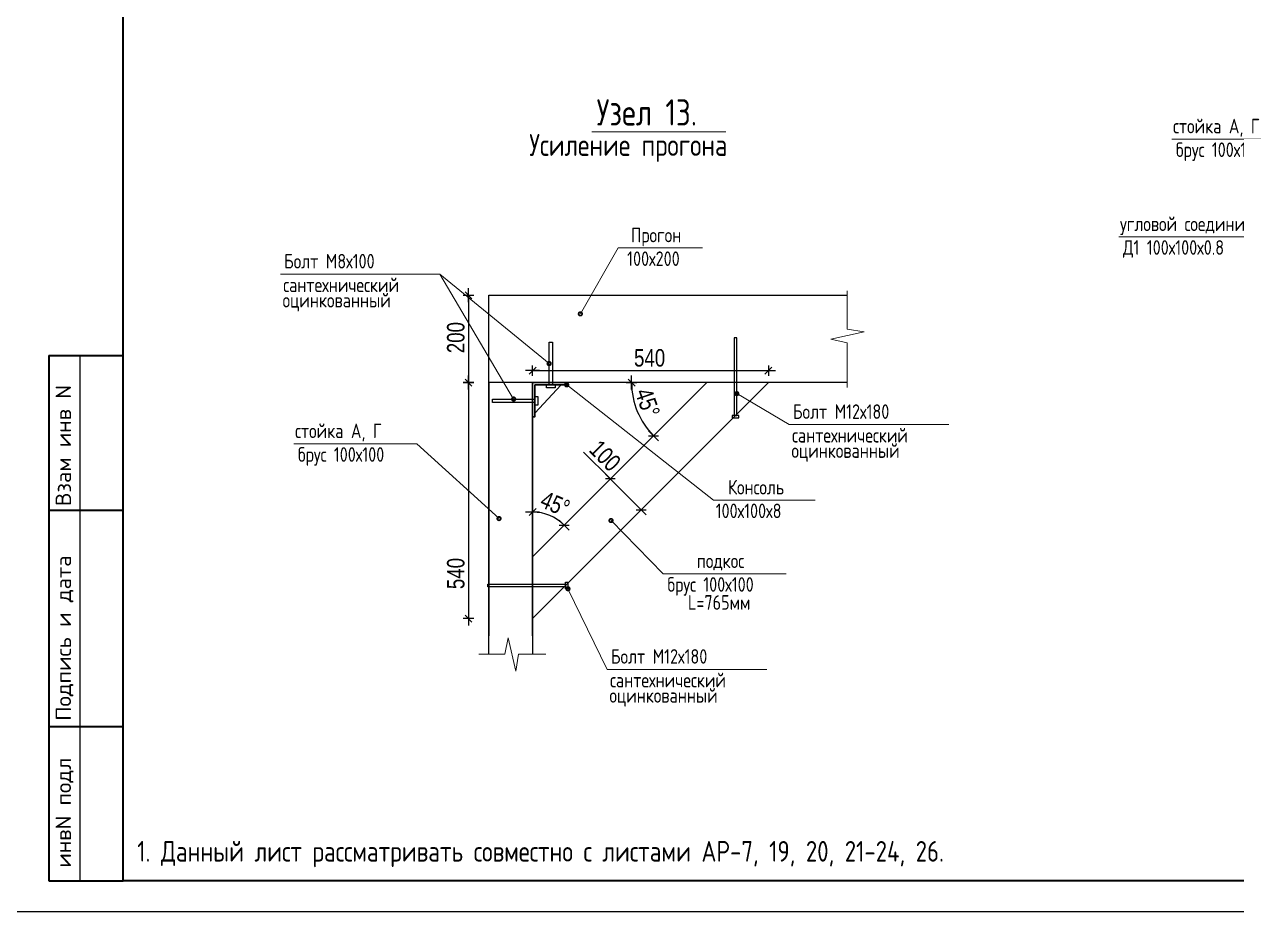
# Model space of a CAD drawing. Extents: x -12289450 to -10763036, y -7834513 to -6150123.
# Drawn here: x -10919390 to -10911059, y -7684862 to -7678769 of the extents above; entities that cross this region are included whole.
import ezdxf

# ---------------------------------------------------------------- set-up
doc = ezdxf.new("R2010")
doc.units = 0
doc.header["$LTSCALE"] = 25
doc.header["$PDMODE"] = 35
doc.layers.get('DefPoints').update_dxf_attribs({"color": 10, "lineweight": 30})
for name, color, linetype in [('003-ТЕКСТ', 7, 'Continuous'), ('004-ВСПЛИНИИ', 15, 'Continuous'), ('005-РАЗМЕРЫ', 252, 'Continuous'), ('Annotation - Text', 7, 'Continuous'), ('ArchiCAD', 7, 'Continuous'), ('EEE', 7, 'Continuous'), ('Крыши', 7, 'Continuous'), ('Новое', 51, 'Continuous')]:
    doc.layers.add(name, color=color, linetype=linetype)
for name, color, linetype, lineweight in [('RAZMER', 7, 'Continuous', 9), ('ROSTV', 5, 'Continuous', 30), ('тонк', 7, 'Continuous', 20)]:
    doc.layers.add(name, color=color, linetype=linetype, lineweight=lineweight)
doc.styles.add('GOST 2.304', font='cs_gost2304.shx')
doc.styles.add('SIMP701', font='simplex701.shx')
doc.styles.add('TXT0', font='txt', dxfattribs={"width": 0.8})
doc.dimstyles.new('Копия 3 РАЗМЕРЫ 3', dxfattribs={"dimscale": 30, "dimtxt": 4, "dimasz": 0.08, "dimexe": 0, "dimexo": 0, "dimgap": 0.9, "dimtad": 1, "dimdec": 0, "dimzin": 0, "dimdsep": 46, "dimtxsty": 'TXT0', "dimblk1": 'A8MITTA', "dimblk2": 'A8MITTA', "dimsah": 1, "dimcen": 0.3, "dimse1": 1, "dimse2": 1, "dimadec": 0, "dimazin": 0, "dimtp": 6, "dimtm": 6, "dimtfac": 1, "dimtdec": 0, "dimtofl": 0, "dimtmove": 0, "dimatfit": 3, "dimldrblk": 'A8MITTA', "dimfxl": 0, "dimtolj": 1, "dimtzin": 0, "dimarcsym": 0})

# ---------------------------------------------------------------- blocks, each defined once
blk = doc.blocks.new('A8MITTA', base_point=(3180, 3140))
for p, q in [((3160, 3140), (3200, 3140)), ((3170, 3130), (3190, 3150)), ((3180, 3155), (3180, 3125))]:
    blk.add_line(p, q)
blk = doc.blocks.new('*D1136')
at = {"layer": '005-РАЗМЕРЫ', "color": 0, "lineweight": -2, "ltscale": 4, "transparency": 16777216}
blk.add_line((-10916337.6, -7680631.8), (-10916337.6, -7681227), dxfattribs=at)
at = {"layer": 'DefPoints', "color": 0, "ltscale": 4, "transparency": 16777216}
for p in [(-10915815.7, -7680629.4), (-10916337.6, -7681229.4), (-10915815.7, -7681229.4)]:
    blk.add_point(p, dxfattribs=at)
at = {"layer": '005-РАЗМЕРЫ', "color": 0, "lineweight": -2, "ltscale": 4, "transparency": 16777216, "xscale": 2.4, "yscale": 2.4, "zscale": 2.4}
for p, rotation in [((-10916337.6, -7680629.4), 90), ((-10916337.6, -7681229.4), 270)]:
    blk.add_blockref('A8MITTA', p, dxfattribs=dict(at, rotation=rotation))
at = {"layer": '005-РАЗМЕРЫ', "color": 0, "ltscale": 4, "transparency": 16777216, "insert": (-10916424.6, -7680920.6), "char_height": 120, "attachment_point": 5, "rotation": 90, "style": 'TXT0'}
blk.add_mtext('\\A1;200', dxfattribs=at)
blk = doc.blocks.new('*D1137')
at = {"layer": '005-РАЗМЕРЫ', "color": 0, "lineweight": -2, "ltscale": 4, "transparency": 16777216}
blk.add_line((-10916337.6, -7681231.8), (-10916337.6, -7682847), dxfattribs=at)
at = {"layer": 'DefPoints', "color": 0, "ltscale": 4, "transparency": 16777216}
for p in [(-10915858.2, -7681229.4), (-10916337.6, -7682849.4), (-10915896.8, -7682849.4)]:
    blk.add_point(p, dxfattribs=at)
at = {"layer": '005-РАЗМЕРЫ', "color": 0, "lineweight": -2, "ltscale": 4, "transparency": 16777216, "xscale": 2.4, "yscale": 2.4, "zscale": 2.4}
for p, rotation in [((-10916337.6, -7681229.4), 90), ((-10916337.6, -7682849.4), 270)]:
    blk.add_blockref('A8MITTA', p, dxfattribs=dict(at, rotation=rotation))
at = {"layer": '005-РАЗМЕРЫ', "color": 0, "ltscale": 4, "transparency": 16777216, "insert": (-10916424.6, -7682540.3), "char_height": 120, "attachment_point": 5, "rotation": 90, "style": 'TXT0'}
blk.add_mtext('\\A1;540', dxfattribs=at)
blk = doc.blocks.new('*D1135')
at = {"layer": '005-РАЗМЕРЫ', "color": 0, "lineweight": -2, "ltscale": 4, "transparency": 16777216}
for p, q in [((-10915363, -7681891.3), (-10915547.7, -7681706.6)), ((-10915152.5, -7682101.7), (-10915361.3, -7681893))]:
    blk.add_line(p, q, dxfattribs=at)
at = {"layer": 'DefPoints', "color": 0, "ltscale": 4, "transparency": 16777216}
for p in [(-10915411.4, -7681939.7), (-10915199.3, -7682151.9), (-10915150.8, -7682103.4)]:
    blk.add_point(p, dxfattribs=at)
at = {"layer": '005-РАЗМЕРЫ', "color": 0, "lineweight": -2, "ltscale": 4, "transparency": 16777216, "xscale": 2.4, "yscale": 2.4, "zscale": 2.4}
for p, rotation in [((-10915363, -7681891.3), 135.0000000002516), ((-10915150.8, -7682103.4), 315.0000000002515)]:
    blk.add_blockref('A8MITTA', p, dxfattribs=dict(at, rotation=rotation))
at = {"layer": '005-РАЗМЕРЫ', "color": 0, "ltscale": 4, "transparency": 16777216, "insert": (-10915399.2, -7681732), "char_height": 120, "attachment_point": 5, "rotation": 315, "style": 'TXT0'}
blk.add_mtext('\\A1;100', dxfattribs=at)
blk = doc.blocks.new('*D1138')
at = {"layer": '005-РАЗМЕРЫ', "color": 0, "lineweight": -2, "ltscale": 4, "transparency": 16777216}
blk.add_line((-10915894.4, -7681147.2), (-10914279.2, -7681147.2), dxfattribs=at)
at = {"layer": 'DefPoints', "color": 0, "ltscale": 4, "transparency": 16777216}
for p in [(-10914276.8, -7681147.2), (-10914276.8, -7681229.4), (-10915896.8, -7681746.8)]:
    blk.add_point(p, dxfattribs=at)
at = {"layer": '005-РАЗМЕРЫ', "color": 0, "lineweight": -2, "ltscale": 4, "transparency": 16777216, "xscale": 2.4, "yscale": 2.4, "zscale": 2.4, "rotation": 180}
blk.add_blockref('A8MITTA', (-10915896.8, -7681147.2), dxfattribs=at)
at = {"layer": '005-РАЗМЕРЫ', "color": 0, "lineweight": -2, "ltscale": 4, "transparency": 16777216, "xscale": 2.4, "yscale": 2.4, "zscale": 2.4}
blk.add_blockref('A8MITTA', (-10914276.8, -7681147.2), dxfattribs=at)
at = {"layer": '005-РАЗМЕРЫ', "color": 0, "ltscale": 4, "transparency": 16777216, "insert": (-10915093.2, -7681060.2), "char_height": 120, "attachment_point": 5, "style": 'TXT0'}
blk.add_mtext('\\A1;540', dxfattribs=at)
blk = doc.blocks.new('*D1139')
at = {"layer": '005-РАЗМЕРЫ', "color": 0, "lineweight": -2, "ltscale": 4, "transparency": 16777216}
blk.add_arc((-10915896.8, -7682425.1), 306.5, 45.44868, 89.55132, dxfattribs=at)
at = {"layer": 'DefPoints', "color": 0, "ltscale": 4, "transparency": 16777216}
for p in [(-10915896.8, -7681229.4), (-10914701, -7681229.4), (-10915817.5, -7682129.1), (-10915896.8, -7682425.1), (-10915896.8, -7683094.2)]:
    blk.add_point(p, dxfattribs=at)
at = {"layer": '005-РАЗМЕРЫ', "color": 0, "lineweight": -2, "ltscale": 4, "transparency": 16777216, "xscale": 2.4, "yscale": 2.4, "zscale": 2.4}
for p, rotation in [((-10915896.8, -7682118.6), 179.7756601551554), ((-10915680.1, -7682208.4), 315.2243398347263)]:
    blk.add_blockref('A8MITTA', p, dxfattribs=dict(at, rotation=rotation))
at = {"layer": '005-РАЗМЕРЫ', "color": 0, "ltscale": 4, "transparency": 16777216, "insert": (-10915741.8, -7682063.4), "char_height": 120, "attachment_point": 5, "rotation": 336.81227, "style": 'TXT0'}
blk.add_mtext('\\A1;45°', dxfattribs=at)
blk = doc.blocks.new('*D1140')
at = {"layer": '005-РАЗМЕРЫ', "color": 0, "lineweight": -2, "ltscale": 4, "transparency": 16777216}
blk.add_arc((-10914701, -7681229.4), 516, 180.26647, 224.73353, dxfattribs=at)
at = {"layer": 'DefPoints', "color": 0, "ltscale": 4, "transparency": 16777216}
for p in [(-10916196.8, -7681229.4), (-10914701, -7681229.4), (-10913735.2, -7681229.4), (-10915147.9, -7681487.4), (-10915896.8, -7682425.1)]:
    blk.add_point(p, dxfattribs=at)
at = {"layer": '005-РАЗМЕРЫ', "color": 0, "lineweight": -2, "ltscale": 4, "transparency": 16777216, "xscale": 2.4, "yscale": 2.4, "zscale": 2.4}
for p, rotation in [((-10915217.1, -7681229.4), 90.13323395922554), ((-10915065.9, -7681594.3), 314.8667660360054)]:
    blk.add_blockref('A8MITTA', p, dxfattribs=dict(at, rotation=rotation))
at = {"layer": '005-РАЗМЕРЫ', "color": 0, "ltscale": 4, "transparency": 16777216, "insert": (-10915107.3, -7681367.3), "char_height": 120, "attachment_point": 5, "rotation": 288.75332, "style": 'TXT0'}
blk.add_mtext('\\A1;45°', dxfattribs=at)

msp = doc.modelspace()

# ---------------------------------------------------------------- linework, layer by layer
at = {"lineweight": 13, "ltscale": 20}
for p, q in [((-10911505.8, -7679557.2), (-10910660.3, -7679557.2)), ((-10911870, -7680228.3), (-10910642.5, -7680228.3)), ((-10915308.4, -7680305.3), (-10914730.4, -7680305.3)), ((-10917538.6, -7681649.6), (-10916693.2, -7681649.6)), ((-10914653.7, -7682036.9), (-10913955.9, -7682036.9)), ((-10914999.9, -7682541.9), (-10914154.5, -7682541.9))]:
    msp.add_line(p, q, dxfattribs=at)
at = {"lineweight": 25, "ltscale": 20, "const_width": 24}
for points in [[(-10915575, -7680757.6, 1), (-10915563, -7680757.6, 1)], [(-10915789.7, -7681098.7, 1), (-10915777.7, -7681098.7, 1)], [(-10915668.8, -7681245, 1), (-10915656.8, -7681245, 1)], [(-10916033.4, -7681342.5, 1), (-10916021.4, -7681342.5, 1)], [(-10914500.5, -7681305.4, 1), (-10914488.5, -7681305.4, 1)], [(-10916133.8, -7682163.1, 1), (-10916121.8, -7682163.1, 1)], [(-10915364.2, -7682176.6, 1), (-10915352.2, -7682176.6, 1)], [(-10915660.3, -7682645.2, 1), (-10915648.3, -7682645.2, 1)]]:
    msp.add_lwpolyline(points, format="xyb", close=True, dxfattribs=at)
at = {"layer": '004-ВСПЛИНИИ', "color": 0, "lineweight": 0}
for points in [[(-10913735.2, -7681262.4), (-10913735.2, -7680956.2), (-10913848.5, -7680932), (-10913618.9, -7680881.4), (-10913735.2, -7680862.2), (-10913735.2, -7680599.4)], [(-10916266, -7683094.2), (-10916088.3, -7683094.2), (-10916064, -7682981), (-10916013.4, -7683210.5), (-10915994.2, -7683094.2), (-10915806.1, -7683094.2)]]:
    msp.add_lwpolyline(points, dxfattribs=at)
at = {"layer": '005-РАЗМЕРЫ', "color": 6, "ltscale": 5}
for points in [[(-10914494.5, -7681456.1), (-10914494.5, -7680922.4), (-10914494.5, -7680922.4), (-10914512.5, -7680922.4), (-10914512.5, -7681456.1), (-10914494.5, -7681456.1)], [(-10915783.7, -7681245), (-10915783.7, -7680952.5), (-10915783.7, -7680952.5), (-10915760.3, -7680952.5), (-10915760.3, -7681245), (-10915783.7, -7681245)], [(-10915881.2, -7681365.9), (-10916173.7, -7681365.9), (-10916173.7, -7681365.9), (-10916173.7, -7681342.5), (-10915881.2, -7681342.5), (-10915881.2, -7681365.9)], [(-10915670.1, -7682631.7), (-10916203.8, -7682631.7), (-10916203.8, -7682631.7), (-10916203.8, -7682613.7), (-10915670.1, -7682613.7), (-10915670.1, -7682631.7)]]:
    msp.add_lwpolyline(points, dxfattribs=at)
for points in [[(-10915801.3, -7681245), (-10915742.6, -7681245), (-10915742.6, -7681265.5), (-10915801.3, -7681265.5)], [(-10915881.2, -7681383.5), (-10915881.2, -7681324.8), (-10915860.6, -7681324.8), (-10915860.6, -7681383.5)], [(-10914480.9, -7681456.1), (-10914526.1, -7681456.1), (-10914526.1, -7681471.9), (-10914480.9, -7681471.9)], [(-10915670.1, -7682645.2), (-10915670.1, -7682600.1), (-10915654.3, -7682600.1), (-10915654.3, -7682645.2)]]:
    msp.add_lwpolyline(points, close=True, dxfattribs=at)
at = {"layer": 'ArchiCAD', "color": 7, "linetype": 'Continuous', "lineweight": 35}
for p, q in [((-10919220.5, -7681044), (-10918711.3, -7681044)), ((-10919220.5, -7681044), (-10919220.5, -7684650.4)), ((-10919220.5, -7682104.7), (-10918711.4, -7682104.7)), ((-10919220.5, -7683589.7), (-10918711.4, -7683589.7)), ((-10919220.5, -7684650.4), (-10918711.4, -7684650.4))]:
    msp.add_line(p, q, dxfattribs=at)
msp.add_lwpolyline([(-10918711.4, -7672473.4), (-10901952.2, -7672473.4), (-10901952.2, -7684650.4), (-10918711.4, -7684650.4)], close=True, dxfattribs=at)
msp.add_lwpolyline([(-10918711.4, -7672473.4), (-10901952.2, -7672473.4), (-10901952.2, -7684650.4), (-10918711.4, -7684650.4)], close=True, dxfattribs=at)
at = {"layer": 'EEE', "lineweight": 15}
for p, q in [((-10915489.6, -7679507.5), (-10914569.7, -7679507.5)), ((-10916533.5, -7680484.9), (-10917630.5, -7680484.9)), ((-10916533.5, -7680484.9), (-10917630.5, -7680484.9)), ((-10913037, -7681517.7), (-10914134, -7681517.7)), ((-10913037, -7681517.7), (-10914134, -7681517.7)), ((-10914287.5, -7683198.5), (-10915384.6, -7683198.5)), ((-10914287.5, -7683198.5), (-10915384.6, -7683198.5))]:
    msp.add_line(p, q, dxfattribs=at)
at = {"layer": 'RAZMER', "lineweight": 0, "ltscale": 4}
for points in [[(-10915896.8, -7682849.4), (-10914276.8, -7681229.4)], [(-10915896.8, -7682425.1), (-10914701, -7681229.4)]]:
    msp.add_lwpolyline(points, dxfattribs=at)
at = {"layer": 'ROSTV', "lineweight": 30}
msp.add_lwpolyline([(-10915896.8, -7681229.4), (-10915662.8, -7681229.4), (-10915662.8, -7681245), (-10915881.2, -7681245), (-10915881.2, -7681463.4), (-10915896.8, -7681463.4)], close=True, dxfattribs=at)
at = {"layer": 'ROSTV', "lineweight": 0}
msp.add_lwpolyline([(-10915881.2, -7681440), (-10915699.8, -7681245)], dxfattribs=at)
at = {"layer": 'Крыши', "lineweight": 25, "ltscale": 3}
for p, q in [((-10916196.8, -7683094.2), (-10916196.8, -7681229.4)), ((-10915896.8, -7681229.4), (-10915896.8, -7683094.2))]:
    msp.add_line(p, q, dxfattribs=at)
for points in [[(-10913735.2, -7681229.4), (-10916196.8, -7681229.4), (-10916196.8, -7680629.4), (-10913735.2, -7680629.4)], [(-10915896.8, -7682969.3), (-10915896.8, -7681229.4), (-10916196.8, -7681229.4), (-10916196.8, -7682969.3)]]:
    msp.add_lwpolyline(points, dxfattribs=at)
at = {"layer": 'Новое', "color": 7, "linetype": 'Continuous'}
msp.add_line((-10919008.3, -7681044), (-10919008.3, -7684650.4), dxfattribs=at)
msp.add_lwpolyline([(-10919559.9, -7672261.3), (-10901740, -7672261.3), (-10901740, -7684862.5), (-10919559.9, -7684862.5)], close=True, dxfattribs=at)
msp.add_lwpolyline([(-10919559.9, -7672261.3), (-10901740, -7672261.3), (-10901740, -7684862.5), (-10919559.9, -7684862.5)], close=True, dxfattribs=at)
at = {"layer": 'тонк', "lineweight": 9, "ltscale": 50}
for p, q in [((-10911505.8, -7679557.2), (-10911083.6, -7679557.2)), ((-10911305.8, -7680228.3), (-10910548.5, -7680228.3)), ((-10915308.4, -7680305.3), (-10915569, -7680757.6)), ((-10915308.4, -7680305.3), (-10914886.3, -7680305.3)), ((-10916533.5, -7680484.9), (-10916027.4, -7681342.5)), ((-10916533.5, -7680484.9), (-10915783.7, -7681098.7)), ((-10914653.7, -7682036.9), (-10915662.8, -7681245)), ((-10914134, -7681517.7), (-10914494.5, -7681305.4)), ((-10917538.6, -7681649.6), (-10917116.5, -7681649.6)), ((-10916693.2, -7681649.6), (-10916127.8, -7682163.1)), ((-10914999.9, -7682541.9), (-10915358.2, -7682176.6)), ((-10914999.9, -7682541.9), (-10914577.8, -7682541.9)), ((-10915384.6, -7683198.5), (-10915654.3, -7682645.2))]:
    msp.add_line(p, q, dxfattribs=at)

# ---------------------------------------------------------------- texts
at = {"layer": '003-ТЕКСТ', "lineweight": 30, "style": 'SIMP701'}
for s, p in [('Взам инв N', (-10919068.5, -7682077.3)), ('Подпись и дата', (-10919068.5, -7683551.2)), ('инвN подл', (-10919068.5, -7684560.1))]:
    msp.add_text(s, height=106.07, rotation=90, dxfattribs=at).set_placement(p)
at = {"layer": 'Annotation - Text', "color": 0, "lineweight": 25, "style": 'GOST 2.304'}
for s, height, p in [('Узел 13.', 180, (-10915457.1, -7679464.5)), ('стойка А, Г', 100, (-10911496.5, -7679518.2)), ('Усиление прогона', 150, (-10915920.1, -7679673.1)), ('брус 100х100', 100, (-10911476.6, -7679680.5)), ('угловой соединитель', 100, (-10911860.7, -7680189.3)), ('Прогон', 100, (-10915221.3, -7680266.4)), ('Д1 100х100х0.8', 100, (-10911840.9, -7680351.7)), ('Болт М8х100', 100, (-10917604.7, -7680446)), ('100х200', 100, (-10915247.4, -7680428.7)), ('сантехнический', 100, (-10917611, -7680608.3)), ('оцинкованный', 100, (-10917615.1, -7680713.8)), ('Болт М12х180', 100, (-10914108.2, -7681478.8)), ('стойка А, Г', 100, (-10917529.3, -7681610.6)), ('сантехнический', 100, (-10914114.5, -7681641.1)), ('брус 100х100', 100, (-10917509.5, -7681773)), ('оцинкованный', 100, (-10914118.6, -7681746.5)), ('Консоль', 100, (-10914554.2, -7681997.9)), ('100х100х8', 100, (-10914639, -7682160.2)), ('подкос', 100, (-10914768.8, -7682503)), ('брус 100х100', 100, (-10914970.8, -7682665.3)), ('L=765мм', 100, (-10914829.4, -7682788.9)), ('Болт М12х180', 100, (-10915358.7, -7683159.6)), ('сантехнический', 100, (-10915365, -7683321.9)), ('оцинкованный', 100, (-10915369.2, -7683427.4)), ('1. Данный лист рассматривать совместно с листами АР-7, 19, 20, 21-24, 26.', 141.429, (-10918613.9, -7684518.4))]:
    msp.add_text(s, height=height, dxfattribs=at).set_placement(p)

# ---------------------------------------------------------------- dimensions: what is measured, and where the dimension line sits
at = {"layer": '005-РАЗМЕРЫ', "ltscale": 4}
for base, p1, p2, angle, text, picture, middle, dimtype in [((-10916337.6, -7681229.4), (-10915815.7, -7680629.4), (-10915815.7, -7681229.4), 90, '200', '*D1136', (-10916337.6, -7680920.6), 160), ((-10916337.6, -7682849.4), (-10915858.2, -7681229.4), (-10915896.8, -7682849.4), 90, '540', '*D1137', (-10916337.6, -7682540.3), 160), ((-10915150.8, -7682103.4), (-10915411.4, -7681939.7), (-10915199.3, -7682151.9), 315, '100', '*D1135', (-10915460.7, -7681793.5), 161)]:
    dim = msp.add_linear_dim(base=base, p1=p1, p2=p2, angle=angle, text=text, dimstyle='Копия 3 РАЗМЕРЫ 3', override={"dimlfac": 1, "dimtxsty": 'TXT0', "dimtolj": 1}, dxfattribs=at)
    dim.commit()
    dim.dimension.update_dxf_attribs({"geometry": picture, "text_midpoint": middle, "dimtype": dimtype})
dim = msp.add_linear_dim(base=(-10914276.8, -7681147.2), p1=(-10915896.8, -7681746.8), p2=(-10914276.8, -7681229.4), text='540', dimstyle='Копия 3 РАЗМЕРЫ 3', override={"dimlfac": 1, "dimtxsty": 'TXT0', "dimtolj": 1}, dxfattribs=at)
dim.commit()
dim.dimension.update_dxf_attribs({"geometry": '*D1138', "text_midpoint": (-10915093.2, -7681147.2), "dimtype": 160})
for base, line1, line2, picture, middle in [((-10915147.9, -7681487.4), ((-10913735.2, -7681229.4), (-10916196.8, -7681229.4)), ((-10915896.8, -7682425.1), (-10914701, -7681229.4)), '*D1140', (-10915189.7, -7681395.3)), ((-10915817.5, -7682129.1), ((-10915896.8, -7682425.1), (-10914701, -7681229.4)), ((-10915896.8, -7681229.4), (-10915896.8, -7683094.2)), '*D1139', (-10915776.1, -7682143.4))]:
    dim = msp.add_angular_dim_2l(base=base, line1=line1, line2=line2, dimstyle='Копия 3 РАЗМЕРЫ 3', dxfattribs=at)
    dim.commit()
    dim.dimension.update_dxf_attribs({"geometry": picture, "text_midpoint": middle, "dimtype": 162})

doc.saveas('drawing.dxf')
